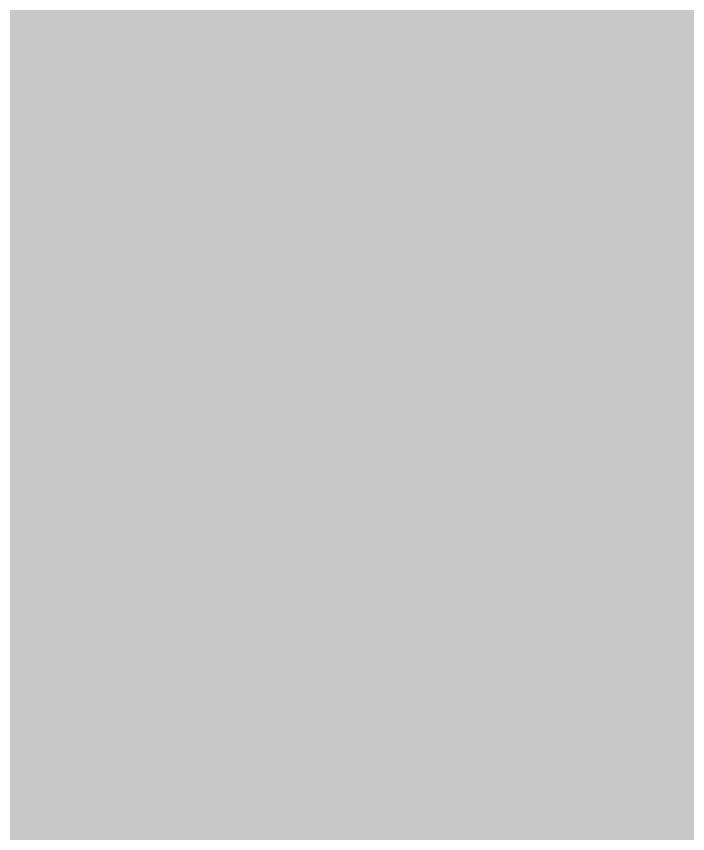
# Model space of a CAD drawing. Header units: millimetres. Extents: x -7030 to 16345, y -20200 to 18377.
# Drawn here: x -5013 to -4940.9, y -14645 to -14557.2 of the extents above; entities that cross this region are included whole.
import ezdxf

# ---------------------------------------------------------------- set-up
doc = ezdxf.new("R2010")
doc.units = ezdxf.units.MM
doc.set_wipeout_variables(frame=1)
doc.layers.add('Техника Кран LTM 1450-8.1', color=250, linetype='Continuous')
doc.layers.add('Техника Кран LTM 1450-8.1 Штрих', color=7, linetype='Continuous', true_color=0xffd452)

# ---------------------------------------------------------------- blocks, each defined once
blk = doc.blocks.new('LTM 1450-8.1-20230527.150425')
at = {"color": 0, "linetype": 'ByBlock', "lineweight": -2, "transparency": 16777216}
blk.add_wipeout([(-760, -670), (-760, -870), (-960, -870), (-960, -770), (-956.1, -770), (-956.1, -670), (-1076.935, -670), (-1076.935, -685), (-1260, -685), (-1260, -670), (-1275, -670), (-1275, -640), (-1250, -640), (-1250, -630), (-1232.679, -620), (-1077.321, -620), (-1060.186, -629.893), (-1035, -630), (-1035, -550), (-1060.186, -550.107), (-1077.321, -560), (-1232.679, -560), (-1250, -550), (-1250, -540), (-1275, -540), (-1275, -510), (-1260, -510), (-1260, -495), (-1045, -495), (-1045, -510), (-1035, -510), (-1035, -501.317), (-1028.679, -485), (-998, -485), (-998, 485), (-1028.679, 485), (-1035, 501.317), (-1035, 510), (-1045, 510), (-1045, 495), (-1260, 495), (-1260, 510), (-1275, 510), (-1275, 540), (-1250, 540), (-1250, 550), (-1232.679, 560), (-1077.321, 560), (-1060.186, 550.107), (-1035, 550), (-1035, 630), (-1060.186, 629.893), (-1077.321, 620), (-1232.679, 620), (-1250, 630), (-1250, 640), (-1275, 640), (-1275, 670), (-1260, 670), (-1260, 685), (-1076.935, 685), (-1076.935, 670), (-956.1, 670), (-956.1, 770), (-960, 770), (-960, 966), (-760, 966), (-760, 770.653), (-636, 770.653), (-636, 775.653), (-595, 775.653), (-581.683, 762.336), (-532.793, 836.946), (-532.793, 836.946), (-529.405, 844.183), (-527.973, 852.045), (-528.591, 860.012), (-531.219, 867.558), (-531.219, 867.558), (-548.793, 902.06), (-548.793, 902.06), (-555.427, 919.322), (-552.637, 937.603), (-541.156, 952.101), (-524, 959.005), (-524, 959.005), (-638.235, 1033.744), (-640, 1037.023), (-640, 1105), (-617.24, 1154.544), (-418.297, 1273.853), (-418.297, 1273.853), (-417.081, 1297.496), (-399.502, 1313.355), (-375.858, 1312.138), (-360, 1294.56), (-360, 1312), (-280, 1312), (-280, 1315), (-232.8, 1315), (182, 1315), (185, 1312), (185, 1235), (185, 1235), (207.151, 1264.072), (240.952, 1250.167), (236.234, 1213.924), (200, 1209.136), (200, 1209.136), (200, 1109.902), (207.976, 1060.123), (241.179, 1036.281), (269.522, 1031.201), (483.408, 1153.885), (483.408, 1153.885), (491.854, 1160.041), (498.767, 1167.879), (503.819, 1177.027), (506.772, 1187.053), (506.772, 1187.053), (522.263, 1273.477), (564.04, 1292.958), (605.734, 1268.964), (605.734, 1268.964), (612.536, 1264.428), (618.682, 1259.036), (624.065, 1252.883), (628.591, 1246.075), (628.591, 1246.075), (675.403, 1164.464), (677.137, 1165.459), (693.9, 1136.236), (694.321, 1133.809), (689.365, 1106.161), (693.097, 1093.856), (695, 1084.289), (695, 1019.828), (692.071, 1012.757), (662.172, 982.858), (662.172, 982.858), (660.079, 980.565), (658.473, 977.907), (657.417, 974.988), (656.951, 971.918), (656.951, 971.918), (663.508, 970.743), (666.312, 969.796), (682.921, 961.267), (682.921, 961.267), (706.948, 940.303), (718.139, 910.445), (713.81, 878.853), (695, 853.106), (695, 853.106), (695, 740), (724.237, 740), (724.237, 720), (695, 720), (695, 58), (702.6, 58), (702.6, 68.071), (702.6, 68.071), (703.908, 71.143), (706.235, 73.537), (709.268, 74.933), (712.6, 75.142), (712.6, 75.142), (764.6, 75.142), (764.6, 75.142), (767.932, 74.933), (770.965, 73.537), (773.292, 71.143), (774.6, 68.071), (774.6, 68.071), (774.68, 58), (784.071, 58), (784.071, 58), (786.867, 56.389), (789.09, 54.049), (790.555, 51.173), (791.142, 48), (791.142, 48), (791.142, -48), (791.142, -48), (790.536, -51.165), (789.067, -54.033), (786.853, -56.374), (784.071, -58), (784.071, -58), (774.6, -58), (774.6, -68.071), (774.6, -68.071), (773.292, -71.143), (770.965, -73.537), (767.932, -74.933), (764.6, -75.142), (764.6, -75.142), (712.6, -75.142), (712.6, -75.142), (709.268, -74.933), (706.235, -73.537), (703.908, -71.143), (702.6, -68.071), (702.6, -68.071), (702.6, -58), (695, -58), (695, -720), (724.237, -720), (724.237, -740), (695, -740), (695, -853.106), (695, -853.106), (713.81, -878.853), (718.139, -910.445), (706.948, -940.303), (682.921, -961.267), (682.921, -961.267), (666.312, -969.796), (663.508, -970.743), (656.951, -971.918), (656.951, -971.918), (657.417, -974.988), (658.473, -977.907), (660.079, -980.565), (662.172, -982.858), (662.172, -982.858), (692.071, -1012.757), (695, -1019.828), (695, -1084.289), (693.097, -1093.856), (689.365, -1106.161), (694.321, -1133.809), (693.9, -1136.236), (677.137, -1165.459), (675.403, -1164.464), (628.591, -1246.075), (628.591, -1246.075), (624.065, -1252.883), (618.682, -1259.036), (612.536, -1264.428), (605.734, -1268.964), (605.734, -1268.964), (564.04, -1292.958), (522.263, -1273.477), (506.772, -1187.053), (506.772, -1187.053), (503.819, -1177.027), (498.767, -1167.879), (491.854, -1160.041), (483.408, -1153.885), (483.408, -1153.885), (269.522, -1031.201), (241.179, -1036.281), (207.976, -1060.123), (200, -1109.902), (200, -1209.136), (200, -1209.136), (236.234, -1213.924), (240.952, -1250.167), (207.151, -1264.072), (185, -1235), (185, -1235), (185, -1312), (182, -1315), (-232.8, -1315), (-280, -1315), (-280, -1312), (-360, -1312), (-360, -1294.56), (-360, -1294.56), (-375.858, -1312.138), (-399.502, -1313.355), (-417.081, -1297.496), (-418.297, -1273.853), (-617.24, -1154.544), (-640, -1105), (-640, -1075), (-640, -1037.023), (-638.235, -1033.744), (-524, -959.005), (-524, -844.717), (-621.772, -699.969), (-621.772, -699.969), (-623.162, -697.449), (-624.176, -694.756), (-624.793, -691.945), (-625, -689.074), (-625, -689.074), (-625, -670)], dxfattribs=at)
blk = doc.blocks.new('LTM 1450-8.1-20230527.161726')
at = {"color": 0, "linetype": 'ByBlock', "lineweight": -2, "transparency": 16777216}
blk.add_wipeout([(-565, -445), (-565, -455), (-490, -455), (-490, -465), (-511, -465), (-511, -545), (-490, -545), (-490, -555), (-565, -555), (-565, -565), (-460, -565), (-460, -568.5), (-446, -568.5), (-446, -578), (-424, -578), (-424, -568.5), (-405.377, -568.5), (-405.377, -565), (-140, -565), (-140, -568.5), (-126, -568.5), (-126, -578), (-104, -578), (-104, -568.5), (-90, -568.5), (-90, -565), (0, -565), (0, 565), (-90, 565), (-90, 568.5), (-104, 568.5), (-104, 578), (-126, 578), (-126, 568.5), (-140, 568.5), (-140, 565), (-405.377, 565), (-405.377, 568.5), (-424, 568.5), (-424, 578), (-446, 578), (-446, 568.5), (-460, 568.5), (-460, 565), (-565, 565), (-565, 555), (-490, 555), (-490, 545), (-511, 545), (-511, 465), (-490, 465), (-490, 455), (-565, 455), (-565, 445), (-490, 445), (-490, -445)], dxfattribs=at)
at = {"layer": 'Техника Кран LTM 1450-8.1 Штрих', "true_color": 0xadadad, "transparency": 16777216}
h = blk.add_hatch(color=253, dxfattribs=at)
h.dxf.hatch_style = 1
h.paths.add_polyline_path([(-490, -445), (-565, -445), (-565, -455), (-490, -455), (-490, -465), (-511, -465), (-511, -545), (-490, -545), (-490, -555), (-565, -555), (-565, -565), (-460, -565), (-460, -568.5), (-446, -568.5), (-446, -578), (-424, -578), (-424, -568.5), (-405.377, -568.5), (-405.377, -565), (-140, -565), (-140, -568.5), (-126, -568.5), (-126, -578), (-104, -578), (-104, -568.5), (-90, -568.5), (-90, -565), (0, -565), (0, 565), (-90, 565), (-90, 568.5), (-104, 568.5), (-104, 578), (-126, 578), (-126, 568.5), (-140, 568.5), (-140, 565), (-405.377, 565), (-405.377, 568.5), (-424, 568.5), (-424, 578), (-446, 578), (-446, 568.5), (-460, 568.5), (-460, 565), (-565, 565), (-565, 555), (-490, 555), (-490, 545), (-511, 545), (-511, 465), (-490, 465), (-490, 455), (-565, 455), (-565, 445), (-490, 445)])
blk = doc.blocks.new('*U146')
at = {"color": 0, "linetype": 'ByBlock', "lineweight": -2, "transparency": 16777216}
blk.add_blockref('LTM 1450-8.1-20230527.161726', (5343, 0), dxfattribs=at)
blk.add_blockref('LTM 1450-8.1-20230527.150425', (4215, 0), dxfattribs=at)

msp = doc.modelspace()

# ---------------------------------------------------------------- block references
at = {"layer": 'Техника Кран LTM 1450-8.1', "transparency": 16777216, "rotation": 180}
msp.add_blockref('*U146', (0, -15000), dxfattribs=at)

doc.saveas('drawing.dxf')
